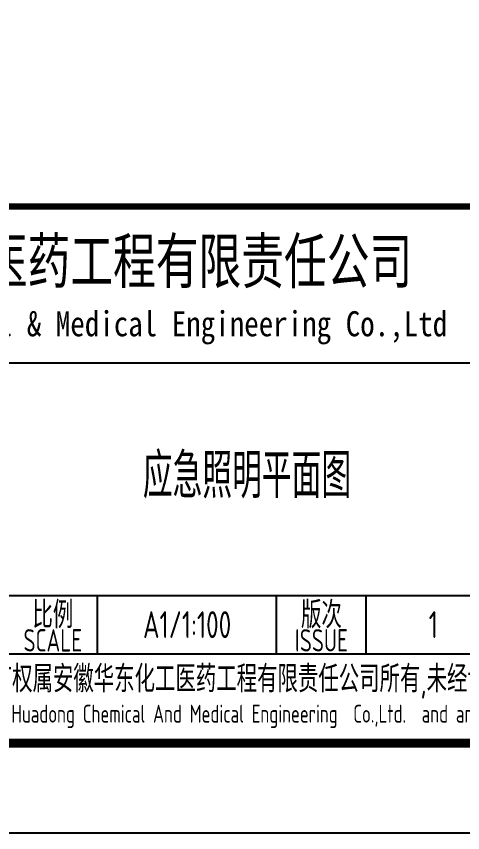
# Model space of a CAD drawing. Extents: x 1234595 to 2088511, y -80443 to 75292.
# Drawn here: x 1418334 to 1423319, y -60601 to -51477 of the extents above; entities that cross this region are included whole.
import ezdxf
from ezdxf.enums import TextEntityAlignment as Align

# ---------------------------------------------------------------- set-up
doc = ezdxf.new("R2010")
doc.units = 0
doc.header["$LTSCALE"] = 1000
doc.header["$MEASUREMENT"] = 0
doc.layers.get('0').update_dxf_attribs({"linetype": 'CONTINUOUS'})
doc.layers.add('PUB_TITLE', color=4, linetype='CONTINUOUS')
doc.styles.add('AHD', font='sceie.shx', dxfattribs={"width": 0.7, "bigfont": 'sceic.shx'})
doc.styles.add('ECEC_TQ_S', font='')
doc.styles.get('ECEC_TQ_S').set_extended_font_data('SimSun')

msp = doc.modelspace()

# ---------------------------------------------------------------- linework, layer by layer
for p, q in [((1412741.8, -55350.6), (1430741.8, -55350.6)), ((1412741.8, -57950.6), (1430741.8, -57950.6)), ((1419241.8, -58600.6), (1419241.8, -57950.6)), ((1421241.8, -58600.6), (1421241.8, -57950.6)), ((1422241.8, -58600.6), (1422241.8, -57950.6)), ((1412741.8, -58600.6), (1430741.8, -58600.6)), ((1412741.8, -59600.6), (1430741.8, -59600.6))]:
    msp.add_line(p, q)
msp.add_lwpolyline([(1430741.8, -53600.6, 70, 70, 0), (1412741.8, -53600.6, 70, 70, 0), (1412741.8, -59600.6, 0, 0, 0)], format="xyseb")
at = {"layer": 'PUB_TITLE', "color": 4}
msp.add_lwpolyline([(1347641.8, -60600.6), (1431741.8, -60600.6), (1431741.8, -1200.6), (1347641.8, -1200.6)], close=True, dxfattribs=at)
at = {"layer": 'PUB_TITLE', "color": 4, "const_width": 100}
msp.add_lwpolyline([(1350141.8, -59600.6), (1430741.8, -59600.6), (1430741.8, -2200.6), (1350141.8, -2200.6)], close=True, dxfattribs=at)

# ---------------------------------------------------------------- texts
for s, height, style, width, p in [('安徽华东化工医药工程有限责任公司', 500, 'ECEC_TQ_S', 0.7, (1418936.7, -54200.6)), ('安徽华东化工医药工程有限责任公司', 500, 'ECEC_TQ_S', 0.7, (1418936.7, -54200.6)), ('Anhui Huadong Chemical & Medical Engineering Co.,Ltd', 280, 'ECEC_TQ_S', 0.85, (1418936.7, -54950.6)), ('Anhui Huadong Chemical & Medical Engineering Co.,Ltd', 280, 'ECEC_TQ_S', 0.85, (1418936.7, -54950.6)), ('应急照明平面图', 500, 'AHD', 0.7, (1420910.7, -56584.6)), ('比例', 300, 'AHD', 0.8, (1418741.8, -58150.6)), ('比例', 300, 'AHD', 0.8, (1418741.8, -58150.6)), ('版次', 300, 'AHD', 0.8, (1421741.8, -58150.6)), ('版次', 300, 'AHD', 0.8, (1421741.8, -58150.6)), ('SCALE', 250, 'AHD', 0.8, (1418741.8, -58450.6)), ('SCALE', 250, 'AHD', 0.8, (1418741.8, -58450.6)), ('ISSUE', 250, 'AHD', 0.8, (1421741.8, -58450.6)), ('ISSUE', 250, 'AHD', 0.8, (1421741.8, -58450.6)), ('本文件专有权属安徽华东化工医药工程有限责任公司所有,未经许可不得复制或转让给第三方', 300, 'AHD', 0.8, (1421741.8, -58900.6)), ('本文件专有权属安徽华东化工医药工程有限责任公司所有,未经许可不得复制或转让给第三方', 300, 'AHD', 0.8, (1421741.8, -58900.6)), ('The proprietary right of this document belongs to Anhui Huadong Chemical And Medical Engineering  Co.,Ltd.  and any replication or transfer to the 3rd. side is forbidden without its permission. ', 200, 'AHD', 0.8, (1421741.8, -59300.6)), ('The proprietary right of this document belongs to Anhui Huadong Chemical And Medical Engineering  Co.,Ltd.  and any replication or transfer to the 3rd. side is forbidden without its permission. ', 200, 'AHD', 0.8, (1421741.8, -59300.6))]:
    msp.add_text(s, height=height, dxfattribs=dict(style=style, width=width)).set_placement(p, align=Align.MIDDLE)
at = {"style": 'AHD', "width": 0.8}
for tag, text, p in [('A1/1:100', '1:100', (1420241.8, -58275.6)), ('1', '0', (1422991.8, -58275.6))]:
    msp.add_attdef(tag, text=text, height=300, dxfattribs=at).set_placement(p, align=Align.MIDDLE)

doc.saveas('drawing.dxf')
